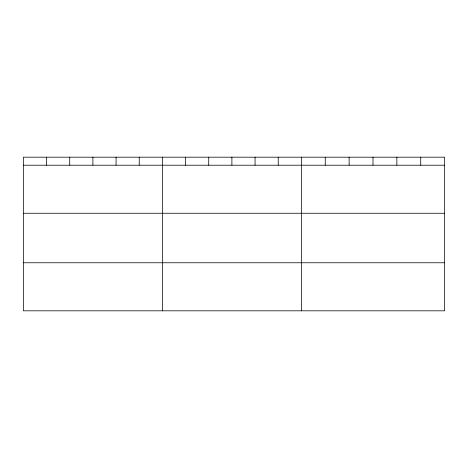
<?xml version="1.0" encoding="UTF-8"?>
<svg xmlns="http://www.w3.org/2000/svg" width="468" height="468" viewBox="0 0 468 468"><rect width="100%" height="100%" fill="white"/><g stroke="black" fill="none" stroke-linecap="round" stroke-linejoin="round"><path stroke-width="0.7" d="M444.6 165.204L444.6 310.81L23.4 310.81L23.4 157.189L444.6 157.189L444.6 165.204L23.4 165.204M23.4 213.256L444.6 213.256M23.4 262.764L444.6 262.764M420.732 157.189L420.732 165.204M396.864 157.189L396.864 165.204M372.996 157.189L372.996 165.204M349.128 157.189L349.128 165.204M325.26 157.189L325.26 165.204M301.392 157.189L301.392 310.81M278.226 157.189L278.226 165.204M255.06 157.189L255.06 165.204M231.894 157.189L231.894 165.204M208.728 157.189L208.728 165.204M185.562 157.189L185.562 165.204M162.396 157.189L162.396 310.81M139.23 157.189L139.23 165.204M116.064 157.189L116.064 165.204M92.898 157.189L92.898 165.204M69.732 157.189L69.732 165.204M46.566 157.189L46.566 165.204"/></g></svg>
